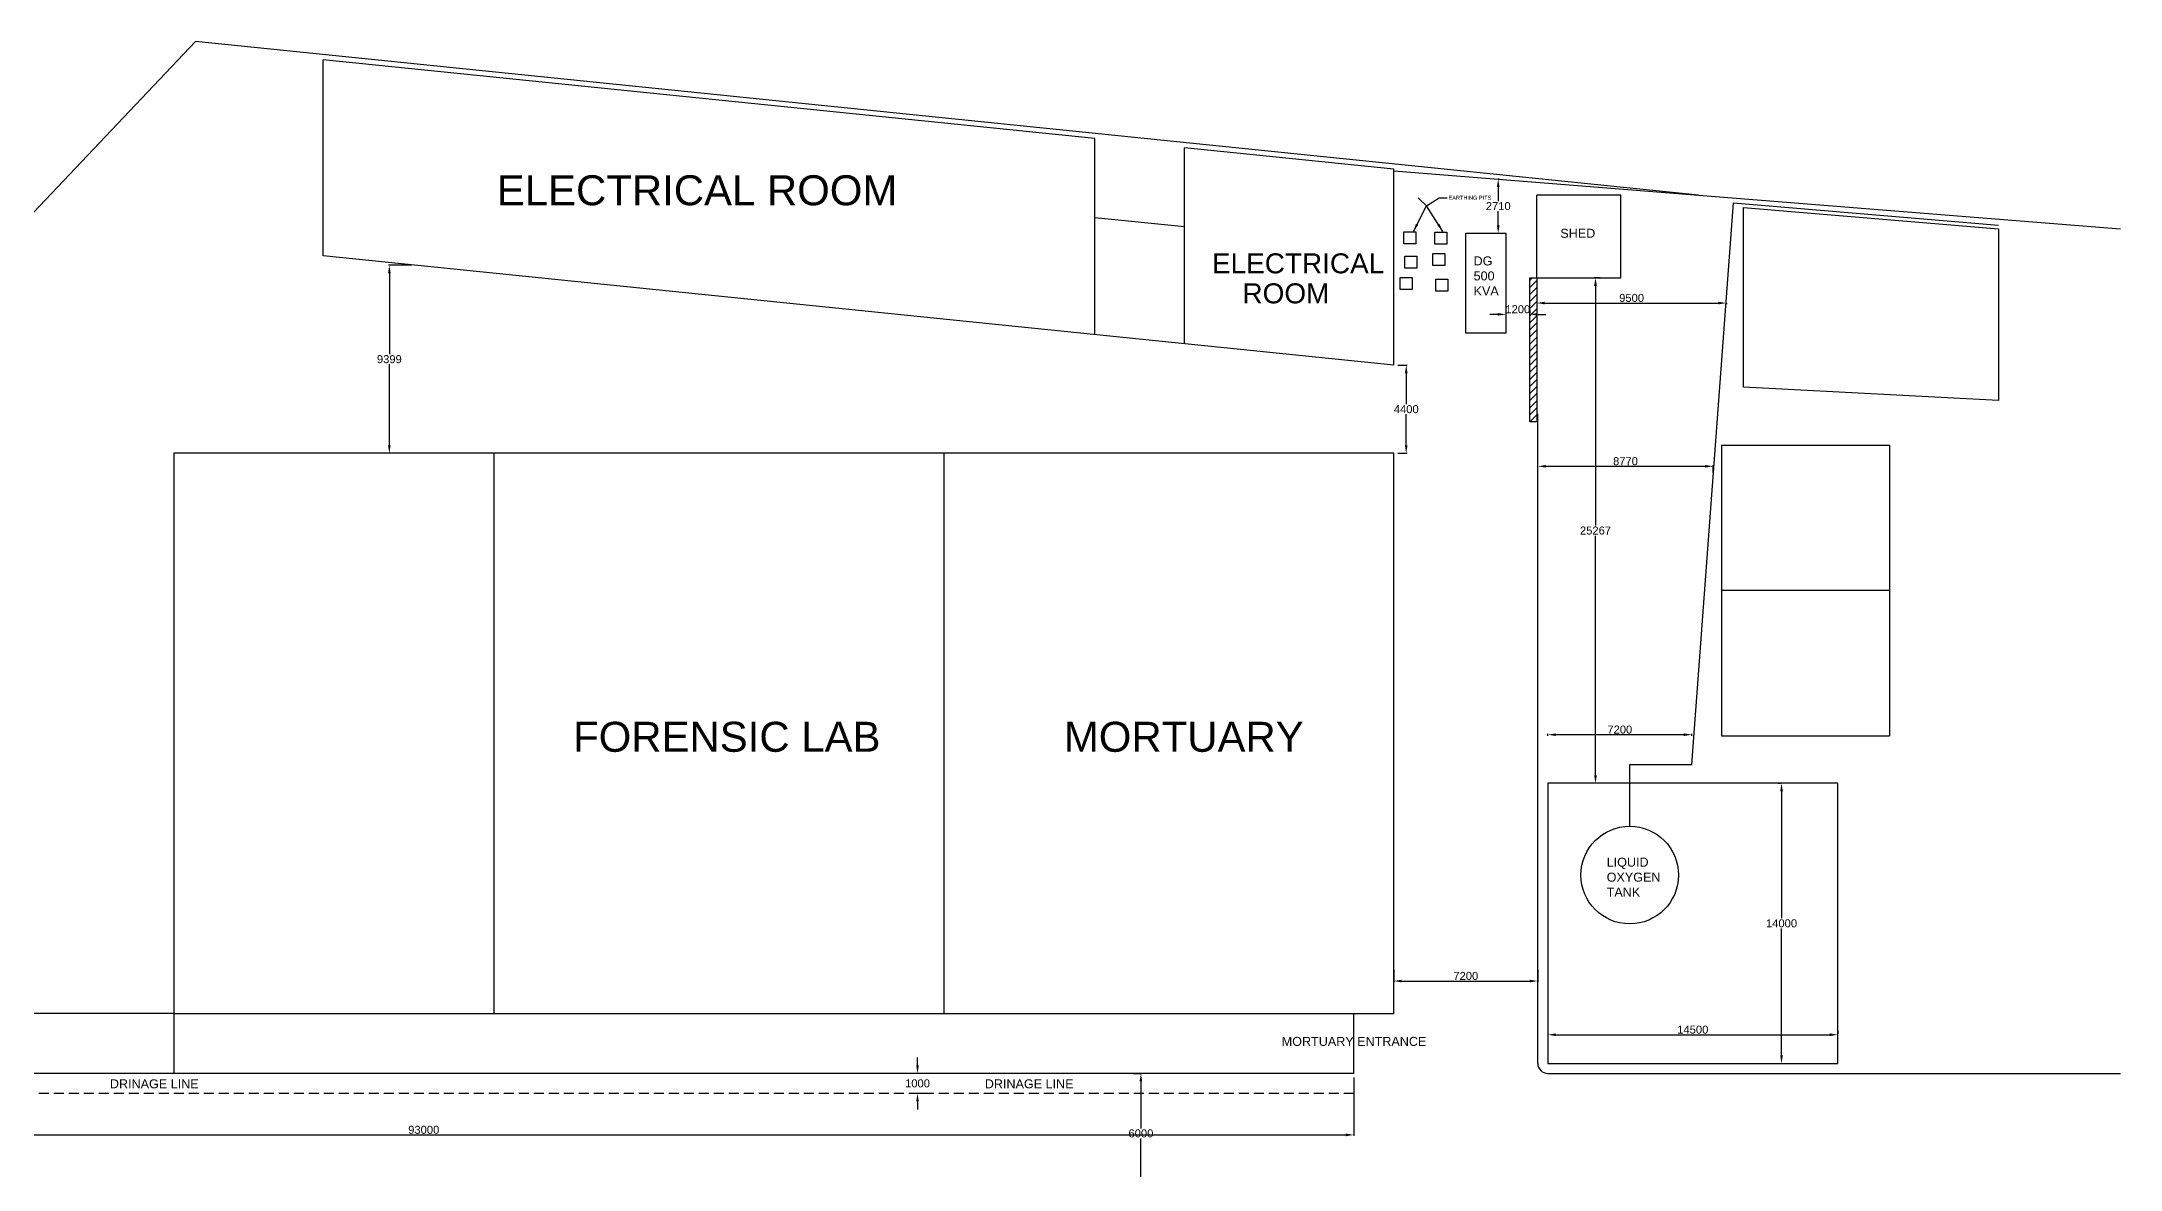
# Model space of a CAD drawing. Extents: x 11034434 to 11724204, y -4674497 to -3911811.
# Drawn here: x 11620267 to 11724204, y -4516702 to -4460327 of the extents above; entities that cross this region are included whole.
import ezdxf

# ---------------------------------------------------------------- set-up
doc = ezdxf.new("R2010")
doc.units = 0
doc.header["$MEASUREMENT"] = 0
doc.header["$PDMODE"] = 35
doc.linetypes.add('CENTER', pattern=[0])
doc.linetypes.add('DASHED', pattern=[0.75, 0.5, -0.25])
doc.layers.get('0').update_dxf_attribs({"color": 251, "linetype": 'CONTINUOUS'})
doc.layers.get('Defpoints').update_dxf_attribs({"color": 251, "linetype": 'CONTINUOUS'})
doc.layers.add('HS', color=251, linetype='CONTINUOUS')
doc.styles.add('ROMANS', font='arial.ttf')
doc.styles.get("Standard").update_dxf_attribs({"font": 'arial.ttf'})
doc.dimstyles.new('AC DIM', dxfattribs={"dimtxt": 400, "dimasz": 400, "dimexe": 50, "dimexo": 200, "dimgap": 50, "dimtad": 1, "dimtih": 1, "dimtoh": 1, "dimdec": 0, "dimzin": 12, "dimdsep": 46, "dimtxsty": 'ROMANS', "dimcen": 0, "dimclrd": 6, "dimclrt": 7, "dimadec": 0, "dimazin": 0, "dimtfac": 1, "dimtdec": 0, "dimtix": 1, "dimtofl": 0, "dimtmove": 0, "dimatfit": 3, "dimfxl": 1, "dimtolj": 1, "dimtzin": 12, "dimarcsym": 0})

# ---------------------------------------------------------------- blocks, each defined once
blk = doc.blocks.new('*D398')
at = {"color": 0, "linetype": 'CENTER', "lineweight": -2, "ltscale": 500, "transparency": 16777216}
for p, q in [((11674838, -4511903), (11675281, -4511903)), ((11674838, -4517903), (11675281, -4517903))]:
    blk.add_line(p, q, dxfattribs=at)
at = {"color": 6, "linetype": 'CENTER', "lineweight": -2, "ltscale": 500, "transparency": 16777216}
for p, q in [((11675231, -4512303), (11675231, -4514649)), ((11675231, -4517503), (11675231, -4515157))]:
    blk.add_line(p, q, dxfattribs=at)
at = {"color": 6, "linetype": 'CENTER', "ltscale": 500, "transparency": 16777216}
for points in [[(11675164, -4512303), (11675298, -4512303), (11675231, -4511903)], [(11675164, -4517503), (11675298, -4517503), (11675231, -4517903)]]:
    blk.add_solid(points, dxfattribs=at)
at = {"layer": 'Defpoints', "color": 0, "linetype": 'CENTER', "ltscale": 500, "transparency": 16777216}
for p in [(11674638, -4511903), (11674638, -4517903), (11675231, -4517903)]:
    blk.add_point(p, dxfattribs=at)
at = {"color": 7, "linetype": 'CENTER', "ltscale": 500, "transparency": 16777216, "insert": (11675231, -4514903), "char_height": 400, "attachment_point": 5, "style": 'ROMANS'}
blk.add_mtext('\\A1;6000', dxfattribs=at)
blk = doc.blocks.new('*D399')
at = {"color": 0, "linetype": 'CENTER', "lineweight": -2, "ltscale": 500, "transparency": 16777216}
for p, q in [((11664537, -4511903), (11664012, -4511903)), ((11664537, -4512903), (11664012, -4512903))]:
    blk.add_line(p, q, dxfattribs=at)
at = {"color": 6, "linetype": 'CENTER', "lineweight": -2, "ltscale": 500, "transparency": 16777216}
for p, q in [((11664062, -4511503), (11664062, -4511103)), ((11664062, -4513303), (11664062, -4513703))]:
    blk.add_line(p, q, dxfattribs=at)
at = {"color": 6, "linetype": 'CENTER', "ltscale": 500, "transparency": 16777216}
for points in [[(11663995, -4511503), (11664129, -4511503), (11664062, -4511903)], [(11663995, -4513303), (11664129, -4513303), (11664062, -4512903)]]:
    blk.add_solid(points, dxfattribs=at)
at = {"layer": 'Defpoints', "color": 0, "linetype": 'CENTER', "ltscale": 500, "transparency": 16777216}
for p in [(11664737, -4511903), (11664062, -4512903), (11664737, -4512903)]:
    blk.add_point(p, dxfattribs=at)
at = {"color": 7, "linetype": 'CENTER', "ltscale": 500, "transparency": 16777216, "insert": (11664062, -4512403), "char_height": 400, "attachment_point": 5, "style": 'ROMANS'}
blk.add_mtext('\\A1;1000', dxfattribs=at)
blk = doc.blocks.new('*D403')
at = {"color": 0, "linetype": 'CENTER', "lineweight": -2, "ltscale": 500, "transparency": 16777216}
for p, q in [((11687874, -4506704), (11687874, -4507337)), ((11695074, -4506704), (11695074, -4507337))]:
    blk.add_line(p, q, dxfattribs=at)
at = {"color": 6, "linetype": 'CENTER', "lineweight": -2, "ltscale": 500, "transparency": 16777216}
blk.add_line((11688274, -4507287), (11694674, -4507287), dxfattribs=at)
at = {"color": 6, "linetype": 'CENTER', "ltscale": 500, "transparency": 16777216}
for points in [[(11688274, -4507220), (11688274, -4507354), (11687874, -4507287)], [(11694674, -4507220), (11694674, -4507354), (11695074, -4507287)]]:
    blk.add_solid(points, dxfattribs=at)
at = {"layer": 'Defpoints', "color": 0, "linetype": 'CENTER', "ltscale": 500, "transparency": 16777216}
for p in [(11687874, -4506504), (11695074, -4506504), (11695074, -4507287)]:
    blk.add_point(p, dxfattribs=at)
at = {"color": 7, "linetype": 'CENTER', "ltscale": 500, "transparency": 16777216, "insert": (11691474, -4507033), "char_height": 400, "attachment_point": 5, "style": 'ROMANS'}
blk.add_mtext('\\A1;7200', dxfattribs=at)
blk = doc.blocks.new('*D404')
at = {"color": 0, "linetype": 'CENTER', "lineweight": -2, "ltscale": 500, "transparency": 16777216}
for p, q in [((11695574, -4509771), (11695574, -4509921)), ((11710074, -4509771), (11710074, -4509921))]:
    blk.add_line(p, q, dxfattribs=at)
at = {"color": 6, "linetype": 'CENTER', "lineweight": -2, "ltscale": 500, "transparency": 16777216}
blk.add_line((11695974, -4509971), (11709674, -4509971), dxfattribs=at)
at = {"color": 6, "linetype": 'CENTER', "ltscale": 500, "transparency": 16777216}
for points in [[(11695974, -4509904), (11695974, -4510038), (11695574, -4509971)], [(11709674, -4509904), (11709674, -4510038), (11710074, -4509971)]]:
    blk.add_solid(points, dxfattribs=at)
at = {"layer": 'Defpoints', "color": 0, "linetype": 'CENTER', "ltscale": 500, "transparency": 16777216}
for p in [(11695574, -4509971), (11710074, -4509971), (11710074, -4509971)]:
    blk.add_point(p, dxfattribs=at)
at = {"color": 7, "linetype": 'CENTER', "ltscale": 500, "transparency": 16777216, "insert": (11702824, -4509717), "char_height": 400, "attachment_point": 5, "style": 'ROMANS'}
blk.add_mtext('\\A1;14500', dxfattribs=at)
blk = doc.blocks.new('*D405')
at = {"color": 0, "linetype": 'CENTER', "lineweight": -2, "ltscale": 500, "transparency": 16777216}
for p, q in [((11707091, -4497403), (11707210, -4497403)), ((11707091, -4511403), (11707210, -4511403))]:
    blk.add_line(p, q, dxfattribs=at)
at = {"color": 6, "linetype": 'CENTER', "lineweight": -2, "ltscale": 500, "transparency": 16777216}
for p, q in [((11707260, -4497803), (11707260, -4504149)), ((11707260, -4511003), (11707260, -4504657))]:
    blk.add_line(p, q, dxfattribs=at)
at = {"color": 6, "linetype": 'CENTER', "ltscale": 500, "transparency": 16777216}
for points in [[(11707193, -4497803), (11707327, -4497803), (11707260, -4497403)], [(11707193, -4511003), (11707327, -4511003), (11707260, -4511403)]]:
    blk.add_solid(points, dxfattribs=at)
at = {"layer": 'Defpoints', "color": 0, "linetype": 'CENTER', "ltscale": 500, "transparency": 16777216}
for p in [(11707291, -4497403), (11707260, -4511403), (11707291, -4511403)]:
    blk.add_point(p, dxfattribs=at)
at = {"color": 7, "linetype": 'CENTER', "ltscale": 500, "transparency": 16777216, "insert": (11707260, -4504403), "char_height": 400, "attachment_point": 5, "style": 'ROMANS'}
blk.add_mtext('\\A1;14000', dxfattribs=at)
blk = doc.blocks.new('*D406')
at = {"color": 0, "linetype": 'CENTER', "lineweight": -2, "ltscale": 500, "transparency": 16777216}
for p, q in [((11695574, -4495036), (11695574, -4494922)), ((11702774, -4495036), (11702774, -4494922))]:
    blk.add_line(p, q, dxfattribs=at)
at = {"color": 6, "linetype": 'CENTER', "lineweight": -2, "ltscale": 500, "transparency": 16777216}
blk.add_line((11702374, -4494972), (11695974, -4494972), dxfattribs=at)
at = {"color": 6, "linetype": 'CENTER', "ltscale": 500, "transparency": 16777216}
for points in [[(11695974, -4494905), (11695974, -4495039), (11695574, -4494972)], [(11702374, -4494905), (11702374, -4495039), (11702774, -4494972)]]:
    blk.add_solid(points, dxfattribs=at)
at = {"layer": 'Defpoints', "color": 0, "linetype": 'CENTER', "ltscale": 500, "transparency": 16777216}
for p in [(11695574, -4494972), (11695574, -4495236), (11702774, -4495236)]:
    blk.add_point(p, dxfattribs=at)
at = {"color": 7, "linetype": 'CENTER', "ltscale": 500, "transparency": 16777216, "insert": (11699174, -4494718), "char_height": 400, "attachment_point": 5, "style": 'ROMANS'}
blk.add_mtext('\\A1;7200', dxfattribs=at)
blk = doc.blocks.new('*D407')
at = {"color": 0, "linetype": 'CENTER', "lineweight": -2, "ltscale": 500, "transparency": 16777216}
for p, q in [((11695024, -4473348), (11695024, -4473446)), ((11704503, -4473410), (11704503, -4473446))]:
    blk.add_line(p, q, dxfattribs=at)
at = {"color": 6, "linetype": 'CENTER', "lineweight": -2, "ltscale": 500, "transparency": 16777216}
blk.add_line((11695424, -4473396), (11704103, -4473396), dxfattribs=at)
at = {"color": 6, "linetype": 'CENTER', "ltscale": 500, "transparency": 16777216}
for points in [[(11695424, -4473329), (11695424, -4473463), (11695024, -4473396)], [(11704103, -4473329), (11704103, -4473463), (11704503, -4473396)]]:
    blk.add_solid(points, dxfattribs=at)
at = {"layer": 'Defpoints', "color": 0, "linetype": 'CENTER', "ltscale": 500, "transparency": 16777216}
for p in [(11695024, -4473148), (11704503, -4473210), (11704503, -4473396)]:
    blk.add_point(p, dxfattribs=at)
at = {"color": 7, "linetype": 'CENTER', "ltscale": 500, "transparency": 16777216, "insert": (11699764, -4473142), "char_height": 400, "attachment_point": 5, "style": 'ROMANS'}
blk.add_mtext('\\A1;9500', dxfattribs=at)
blk = doc.blocks.new('*D408')
at = {"color": 0, "linetype": 'CENTER', "lineweight": -2, "ltscale": 500, "transparency": 16777216}
for p, q in [((11592874, -4512103), (11592874, -4515028)), ((11685874, -4512103), (11685874, -4515028))]:
    blk.add_line(p, q, dxfattribs=at)
at = {"color": 6, "linetype": 'CENTER', "lineweight": -2, "ltscale": 500, "transparency": 16777216}
blk.add_line((11593274, -4514978), (11685474, -4514978), dxfattribs=at)
at = {"color": 6, "linetype": 'CENTER', "ltscale": 500, "transparency": 16777216}
for points in [[(11593274, -4514911), (11593274, -4515045), (11592874, -4514978)], [(11685474, -4514911), (11685474, -4515045), (11685874, -4514978)]]:
    blk.add_solid(points, dxfattribs=at)
at = {"layer": 'Defpoints', "color": 0, "linetype": 'CENTER', "ltscale": 500, "transparency": 16777216}
for p in [(11592874, -4511903), (11685874, -4511903), (11685874, -4514978)]:
    blk.add_point(p, dxfattribs=at)
at = {"color": 7, "linetype": 'CENTER', "ltscale": 500, "transparency": 16777216, "insert": (11639374, -4514724), "char_height": 400, "attachment_point": 5, "style": 'ROMANS'}
blk.add_mtext('\\A1;93000', dxfattribs=at)
blk = doc.blocks.new('*D409')
at = {"color": 0, "linetype": 'CENTER', "lineweight": -2, "ltscale": 500, "transparency": 16777216}
for p, q in [((11695074, -4481866), (11695074, -4481507)), ((11703844, -4481869), (11703844, -4481507))]:
    blk.add_line(p, q, dxfattribs=at)
at = {"color": 6, "linetype": 'CENTER', "lineweight": -2, "ltscale": 500, "transparency": 16777216}
blk.add_line((11695474, -4481557), (11703444, -4481557), dxfattribs=at)
at = {"color": 6, "linetype": 'CENTER', "ltscale": 500, "transparency": 16777216}
for points in [[(11695474, -4481490), (11695474, -4481624), (11695074, -4481557)], [(11703444, -4481490), (11703444, -4481624), (11703844, -4481557)]]:
    blk.add_solid(points, dxfattribs=at)
at = {"layer": 'Defpoints', "color": 0, "linetype": 'CENTER', "ltscale": 500, "transparency": 16777216}
for p in [(11703844, -4481557), (11695074, -4482066), (11703844, -4482069)]:
    blk.add_point(p, dxfattribs=at)
at = {"color": 7, "linetype": 'CENTER', "ltscale": 500, "transparency": 16777216, "insert": (11699459, -4481303), "char_height": 400, "attachment_point": 5, "style": 'ROMANS'}
blk.add_mtext('\\A1;8770', dxfattribs=at)
blk = doc.blocks.new('*D410')
at = {"color": 0, "linetype": 'CENTER', "lineweight": -2, "ltscale": 500, "transparency": 16777216}
for p, q in [((11698197, -4472136), (11697909, -4472136)), ((11698197, -4497403), (11697909, -4497403))]:
    blk.add_line(p, q, dxfattribs=at)
at = {"color": 6, "linetype": 'CENTER', "lineweight": -2, "ltscale": 500, "transparency": 16777216}
for p, q in [((11697959, -4472536), (11697959, -4484515)), ((11697959, -4497003), (11697959, -4485024))]:
    blk.add_line(p, q, dxfattribs=at)
at = {"color": 6, "linetype": 'CENTER', "ltscale": 500, "transparency": 16777216}
for points in [[(11697892, -4472536), (11698026, -4472536), (11697959, -4472136)], [(11697892, -4497003), (11698026, -4497003), (11697959, -4497403)]]:
    blk.add_solid(points, dxfattribs=at)
at = {"layer": 'Defpoints', "color": 0, "linetype": 'CENTER', "ltscale": 500, "transparency": 16777216}
for p in [(11698397, -4472136), (11697959, -4497403), (11698397, -4497403)]:
    blk.add_point(p, dxfattribs=at)
at = {"color": 7, "linetype": 'CENTER', "ltscale": 500, "transparency": 16777216, "insert": (11697959, -4484770), "char_height": 400, "attachment_point": 5, "style": 'ROMANS'}
blk.add_mtext('\\A1;25267', dxfattribs=at)
blk = doc.blocks.new('*D411')
at = {"color": 0, "linetype": 'CENTER', "lineweight": -2, "ltscale": 500, "transparency": 16777216}
for p, q in [((11688074, -4476503), (11688546, -4476503)), ((11688074, -4480903), (11688546, -4480903))]:
    blk.add_line(p, q, dxfattribs=at)
at = {"color": 6, "linetype": 'CENTER', "lineweight": -2, "ltscale": 500, "transparency": 16777216}
for p, q in [((11688496, -4476903), (11688496, -4478449)), ((11688496, -4480503), (11688496, -4478957))]:
    blk.add_line(p, q, dxfattribs=at)
at = {"color": 6, "linetype": 'CENTER', "ltscale": 500, "transparency": 16777216}
for points in [[(11688429, -4476903), (11688563, -4476903), (11688496, -4476503)], [(11688429, -4480503), (11688563, -4480503), (11688496, -4480903)]]:
    blk.add_solid(points, dxfattribs=at)
at = {"layer": 'Defpoints', "color": 0, "linetype": 'CENTER', "ltscale": 500, "transparency": 16777216}
for p in [(11687874, -4476503), (11687874, -4480903), (11688496, -4480903)]:
    blk.add_point(p, dxfattribs=at)
at = {"color": 7, "linetype": 'CENTER', "ltscale": 500, "transparency": 16777216, "insert": (11688496, -4478703), "char_height": 400, "attachment_point": 5, "style": 'ROMANS'}
blk.add_mtext('\\A1;4400', dxfattribs=at)
blk = doc.blocks.new('*D412')
at = {"color": 0, "linetype": 'CENTER', "lineweight": -2, "ltscale": 500, "transparency": 16777216}
for p, q in [((11638766, -4471504), (11637604, -4471504)), ((11638766, -4480903), (11637604, -4480903))]:
    blk.add_line(p, q, dxfattribs=at)
at = {"color": 6, "linetype": 'CENTER', "lineweight": -2, "ltscale": 500, "transparency": 16777216}
for p, q in [((11637654, -4471904), (11637654, -4475949)), ((11637654, -4480503), (11637654, -4476458))]:
    blk.add_line(p, q, dxfattribs=at)
at = {"color": 6, "linetype": 'CENTER', "ltscale": 500, "transparency": 16777216}
for points in [[(11637587, -4471904), (11637721, -4471904), (11637654, -4471504)], [(11637587, -4480503), (11637721, -4480503), (11637654, -4480903)]]:
    blk.add_solid(points, dxfattribs=at)
at = {"layer": 'Defpoints', "color": 0, "linetype": 'CENTER', "ltscale": 500, "transparency": 16777216}
for p in [(11638966, -4471504), (11637654, -4480903), (11638966, -4480903)]:
    blk.add_point(p, dxfattribs=at)
at = {"color": 7, "linetype": 'CENTER', "ltscale": 500, "transparency": 16777216, "insert": (11637654, -4476203), "char_height": 400, "attachment_point": 5, "style": 'ROMANS'}
blk.add_mtext('\\A1;9399', dxfattribs=at)
blk = doc.blocks.new('*D413')
at = {"color": 0, "linetype": 'CENTER', "lineweight": -2, "ltscale": 500, "transparency": 16777216}
for p, q in [((11693099, -4467195), (11693146, -4467195)), ((11693099, -4469906), (11693146, -4469906))]:
    blk.add_line(p, q, dxfattribs=at)
at = {"color": 6, "linetype": 'CENTER', "lineweight": -2, "ltscale": 500, "transparency": 16777216}
for p, q in [((11693096, -4467595), (11693096, -4468296)), ((11693096, -4469506), (11693096, -4468805))]:
    blk.add_line(p, q, dxfattribs=at)
at = {"color": 6, "linetype": 'CENTER', "ltscale": 500, "transparency": 16777216}
for points in [[(11693029, -4467595), (11693163, -4467595), (11693096, -4467195)], [(11693029, -4469506), (11693163, -4469506), (11693096, -4469906)]]:
    blk.add_solid(points, dxfattribs=at)
at = {"layer": 'Defpoints', "color": 0, "linetype": 'CENTER', "ltscale": 500, "transparency": 16777216}
for p in [(11692899, -4467195), (11692899, -4469906), (11693096, -4469906)]:
    blk.add_point(p, dxfattribs=at)
at = {"color": 7, "linetype": 'CENTER', "ltscale": 500, "transparency": 16777216, "insert": (11693096, -4468551), "char_height": 400, "attachment_point": 5, "style": 'ROMANS'}
blk.add_mtext('\\A1;2710', dxfattribs=at)
blk = doc.blocks.new('*D414')
at = {"color": 6, "linetype": 'CENTER', "lineweight": -2, "ltscale": 500, "transparency": 16777216}
for p, q in [((11693074, -4473961), (11692674, -4473961)), ((11695074, -4473961), (11695474, -4473961))]:
    blk.add_line(p, q, dxfattribs=at)
at = {"color": 0, "linetype": 'CENTER', "lineweight": -2, "ltscale": 500, "transparency": 16777216}
for p, q in [((11693474, -4473761), (11693474, -4473911)), ((11694674, -4473761), (11694674, -4473911))]:
    blk.add_line(p, q, dxfattribs=at)
at = {"color": 6, "linetype": 'CENTER', "ltscale": 500, "transparency": 16777216}
for points in [[(11693074, -4473894), (11693074, -4474028), (11693474, -4473961)], [(11695074, -4473894), (11695074, -4474028), (11694674, -4473961)]]:
    blk.add_solid(points, dxfattribs=at)
at = {"layer": 'Defpoints', "color": 0, "linetype": 'CENTER', "ltscale": 500, "transparency": 16777216}
for p in [(11693474, -4473961), (11694674, -4473961), (11694674, -4473961)]:
    blk.add_point(p, dxfattribs=at)
at = {"color": 7, "linetype": 'CENTER', "ltscale": 500, "transparency": 16777216, "insert": (11694074, -4473707), "char_height": 400, "attachment_point": 5, "style": 'ROMANS'}
blk.add_mtext('\\A1;1200', dxfattribs=at)

msp = doc.modelspace()

# ---------------------------------------------------------------- hatches: boundary and pattern name
at = {"layer": 'HS', "linetype": 'CENTER', "ltscale": 500, "true_color": 0xc7c8ca}
h = msp.add_hatch(dxfattribs=at)
h.set_pattern_fill('ANSI31', color=9, scale=2000)
h.paths.add_polyline_path([(11695024, -4472136), (11694674, -4472136), (11694674, -4479336), (11695024, -4479336)])

# ---------------------------------------------------------------- linework, layer by layer
at = {"color": 7, "linetype": 'CENTER', "ltscale": 500, "true_color": 0xffffff}
for p, q in [((11545379.7, -4547365), (11627965, -4460326.9)), ((11703102.7, -4468007.6), (11627965, -4460326.9)), ((11634343.3, -4471031), (11634343.3, -4461231)), ((11672919.6, -4465174.3), (11634343.3, -4461231)), ((11672919.6, -4474974.3), (11672919.6, -4465174.3)), ((11677406.7, -4475433), (11677406.7, -4465633)), ((11687874, -4466703), (11677406.7, -4465633)), ((11687874, -4476503), (11687874, -4466703)), ((11687874, -4466795.3), (11724204, -4469687.5)), ((11695024, -4472136), (11695024, -4468010)), ((11699224, -4468010), (11695024, -4468010)), ((11699224, -4472136), (11699224, -4468010)), ((11672919.6, -4469119), (11677406.7, -4469577.7)), ((11702774, -4496463), (11704861.3, -4468394.1)), ((11704861.3, -4468394.1), (11718115, -4469502)), ((11705364.6, -4468625.1), (11718115, -4469691)), ((11705364.6, -4477601), (11705364.6, -4468625.1)), ((11688383, -4469831), (11688983, -4469831)), ((11688383, -4470431), (11688383, -4469831)), ((11688983, -4469831), (11688983, -4470431)), ((11689931, -4469851), (11690531, -4469851)), ((11689931, -4470451), (11689931, -4469851)), ((11690531, -4469851), (11690531, -4470451)), ((11691474, -4469905.8), (11693474, -4469905.8)), ((11691474, -4474905.8), (11691474, -4469905.8)), ((11693474, -4469905.8), (11693474, -4474905.8)), ((11718115, -4469691), (11718115, -4478268)), ((11687874, -4476503), (11634343.3, -4471031)), ((11688983, -4470431), (11688383, -4470431)), ((11688429, -4471046), (11689029, -4471046)), ((11688429, -4471646), (11688429, -4471046)), ((11689029, -4471046), (11689029, -4471646)), ((11689825, -4470920), (11690425, -4470920)), ((11689825, -4471520), (11689825, -4470920)), ((11690531, -4470451), (11689931, -4470451)), ((11690425, -4470920), (11690425, -4471520)), ((11688197, -4472124), (11688797, -4472124)), ((11688197, -4472724), (11688197, -4472124)), ((11689029, -4471646), (11688429, -4471646)), ((11688797, -4472124), (11688797, -4472724)), ((11690425, -4471520), (11689825, -4471520)), ((11689977, -4472210), (11690577, -4472210)), ((11689977, -4472810), (11689977, -4472210)), ((11690577, -4472210), (11690577, -4472810)), ((11694674, -4479336), (11694674, -4472136)), ((11694674, -4472136), (11695024, -4472136)), ((11695024, -4472136), (11695024, -4479336)), ((11695024, -4472136), (11699224, -4472136)), ((11688797, -4472724), (11688197, -4472724)), ((11690577, -4472810), (11689977, -4472810)), ((11693474, -4474905.8), (11691474, -4474905.8)), ((11718115, -4478268), (11705364.6, -4477601)), ((11695024, -4479336), (11694674, -4479336)), ((11704252.6, -4480508), (11712662, -4480508)), ((11704252.6, -4480508), (11704252.6, -4495037)), ((11712662, -4480508), (11712662, -4495037)), ((11642874, -4480903), (11626874, -4480903)), ((11626874, -4480903), (11626874, -4508903)), ((11687874, -4480903), (11642874, -4480903)), ((11642874, -4480903), (11642874, -4508903)), ((11665374, -4480903), (11665374, -4508903)), ((11687874, -4508903), (11687874, -4480903)), ((11712662, -4487772.5), (11704252.6, -4487772.5)), ((11704252.6, -4495037), (11712662, -4495037)), ((11699670, -4499548), (11699670, -4496463)), ((11699670, -4496463), (11702774, -4496463)), ((11710074, -4497403), (11695574, -4497403)), ((11695574, -4497403), (11695574, -4511403)), ((11710074, -4511403), (11710074, -4497403)), ((11626874, -4508903), (11581874, -4508903)), ((11626874, -4508903), (11642874, -4508903)), ((11626874, -4508903), (11626874, -4511903)), ((11642874, -4508903), (11685874, -4508903)), ((11685874, -4508903), (11687874, -4508903)), ((11695574, -4511403), (11710074, -4511403))]:
    msp.add_line(p, q, dxfattribs=at)
at = {"color": 240, "linetype": 'CENTER', "ltscale": 500, "true_color": 0xed1f24}
for p, q in [((11695074, -4511403), (11695074, -4478928)), ((11685874, -4511903), (11592874, -4511903)), ((11695574, -4511903), (11724204, -4511903))]:
    msp.add_line(p, q, dxfattribs=at)
at = {"color": 116, "linetype": 'CENTER', "ltscale": 500, "true_color": 0x136734}
msp.add_line((11685874, -4511903), (11685874, -4508903), dxfattribs=at)
at = {"color": 165, "linetype": 'DASHED', "ltscale": 1000, "true_color": 0x5e67af}
msp.add_line((11685874, -4512903), (11592874, -4512903), dxfattribs=at)
at = {"color": 7, "linetype": 'CENTER', "ltscale": 500, "true_color": 0xffffff}
msp.add_circle((11699670, -4501988), 2440, dxfattribs=at)
at = {"color": 240, "linetype": 'CENTER', "ltscale": 500, "true_color": 0xed1f24}
msp.add_arc((11695574, -4511403), 500, 180, 270, dxfattribs=at)

# ---------------------------------------------------------------- texts
at = {"color": 7, "linetype": 'CENTER', "ltscale": 500, "true_color": 0xffffff}
for s, height, p in [('ELECTRICAL ROOM', 1500, (11643026.6, -4468509.3)), ('ELECTRICAL', 1000, (11678782, -4471912)), ('ROOM', 1000, (11680308, -4473411)), ('FORENSIC LAB', 1500, (11646841, -4495827)), ('MORTUARY', 1500, (11671380, -4495827)), ('MORTUARY ENTRANCE', 450, (11682272, -4510528)), ('DRINAGE LINE', 450, (11623684, -4512649)), ('DRINAGE LINE', 450, (11667426, -4512649))]:
    msp.add_text(s, height=height, dxfattribs=at).set_placement(p)
at = {"color": 7, "linetype": 'CENTER', "ltscale": 500, "insert": (11690609, -4468033), "char_height": 200, "attachment_point": 1, "style": 'ROMANS'}
msp.add_mtext('\\A1;EARTHING PITS', dxfattribs=at)
at = {"color": 7, "linetype": 'CENTER', "ltscale": 500, "true_color": 0xffffff, "char_height": 450, "attachment_point": 1}
for s, insert in [('SHED', (11696202, -4469685)), ('DG\\P500\\PKVA', (11691864, -4471065)), ('LIQUID OXYGEN TANK', (11698518, -4501119))]:
    msp.add_mtext_dynamic_manual_height_columns(s, width=3336, gutter_width=3220, heights=[0], dxfattribs=dict(at, insert=insert))

# ---------------------------------------------------------------- dimensions: what is measured, and where the dimension line sits
at = {"color": 7, "linetype": 'CENTER', "ltscale": 500, "true_color": 0xffffff}
for base, p1, p2, picture, middle in [((11693096, -4469905.7778), (11692899.0616, -4467195.2967), (11692899.0616, -4469905.7778), '*D413', (11693096, -4468550.5372)), ((11637654, -4480903), (11638965.9302, -4471503.5084), (11638965.9302, -4480903), '*D412', (11637654, -4476203.2542)), ((11697959, -4497403), (11698397, -4472136), (11698397, -4497403), '*D410', (11697959, -4484769.5)), ((11688496, -4480903), (11687874, -4476503), (11687874, -4480903), '*D411', (11688496, -4478703)), ((11707260, -4511403), (11707291, -4497403), (11707291, -4511403), '*D405', (11707260, -4504403)), ((11664062, -4512903), (11664737, -4511903), (11664737, -4512903), '*D399', (11664062, -4512403)), ((11675231, -4517903), (11674638, -4511903), (11674638, -4517903), '*D398', (11675231, -4514903))]:
    dim = msp.add_linear_dim(base=base, p1=p1, p2=p2, angle=90, dimstyle='AC DIM', dxfattribs=at)
    dim.commit()
    dim.dimension.update_dxf_attribs({"geometry": picture, "text_midpoint": middle})
for base, p1, p2, picture, middle in [((11694674, -4473961), (11693474, -4473961), (11694674, -4473961), '*D414', (11694074, -4473706.8)), ((11703844.4, -4481557), (11695074, -4482066), (11703844.4, -4482068.9), '*D409', (11699459.2, -4481302.8)), ((11695574, -4494972), (11702774, -4495236), (11695574, -4495236), '*D406', (11699174, -4494717.8)), ((11695074, -4507287), (11687874, -4506504), (11695074, -4506504), '*D403', (11691474, -4507032.8)), ((11710074, -4509971), (11695574, -4509971), (11710074, -4509971), '*D404', (11702824, -4509716.8)), ((11685874, -4514978), (11592874, -4511903), (11685874, -4511903), '*D408', (11639374, -4514723.6))]:
    dim = msp.add_linear_dim(base=base, p1=p1, p2=p2, dimstyle='AC DIM', dxfattribs=at)
    dim.commit()
    dim.dimension.update_dxf_attribs({"geometry": picture, "text_midpoint": middle})
dim = msp.add_linear_dim(base=(11704503.2, -4473396), p1=(11695024, -4473148), p2=(11704503.2, -4473209.6), text='9500', dimstyle='AC DIM', dxfattribs=at)
dim.commit()
dim.dimension.update_dxf_attribs({"geometry": '*D407', "text_midpoint": (11699763.6, -4473141.8)})

# ---------------------------------------------------------------- leaders
at = {"color": 7, "linetype": 'CENTER', "ltscale": 500, "true_color": 0xffffff, "annotation_type": 0, "has_hookline": 1, "hookline_direction": 0, "text_width": 2105.6}
msp.add_leader([(11688858, -4469818), (11689502.8, -4468538.9), (11690137, -4468139), (11690537, -4468139)], dimstyle='AC DIM', override={"dimgap": 50, "dimtad": 0}, dxfattribs=at)
at = {"color": 7, "linetype": 'CENTER', "ltscale": 500, "true_color": 0xffffff}
msp.add_leader([(11690324, -4469818), (11689502.8, -4468538.9), (11689093, -4468139)], dimstyle='AC DIM', override={"dimgap": 50, "dimtad": 0}, dxfattribs=at)

doc.saveas('drawing.dxf')
